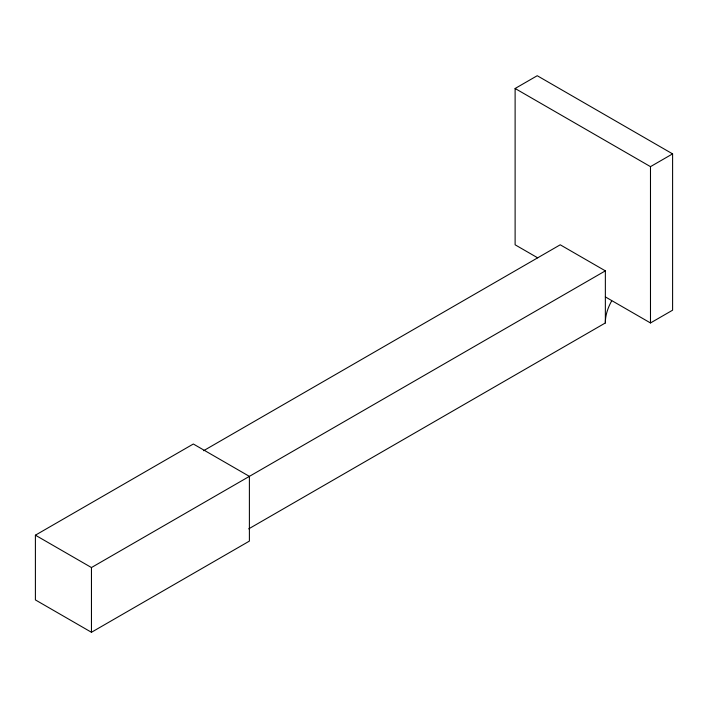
<?xml version="1.0" encoding="UTF-8"?>
<svg xmlns="http://www.w3.org/2000/svg" width="708" height="708" viewBox="0 0 708 708"><rect width="100%" height="100%" fill="white"/><g stroke="black" fill="none" stroke-linecap="round" stroke-linejoin="round"><path stroke-width="1.06" d="M537.673 257.827L515.114 244.8L515.114 88.491L537.23 75.721L672.6 153.875L672.6 310.192L650.484 322.954L605.358 296.909M515.114 88.491L650.484 166.645L672.6 153.875M35.4 535.186L193.337 444.005L249.393 476.369L249.393 541.098L91.456 632.279L35.4 599.915L35.4 535.186L91.456 567.55L605.358 270.854L605.358 322.954L248.703 528.867M203.585 450.713L560.232 244.8L605.358 270.854M650.484 166.645L650.484 322.954M91.456 567.55L91.456 632.279M605.358 322.954A31.285 18.063 -60 0 1 611.677 300.918"/></g></svg>
